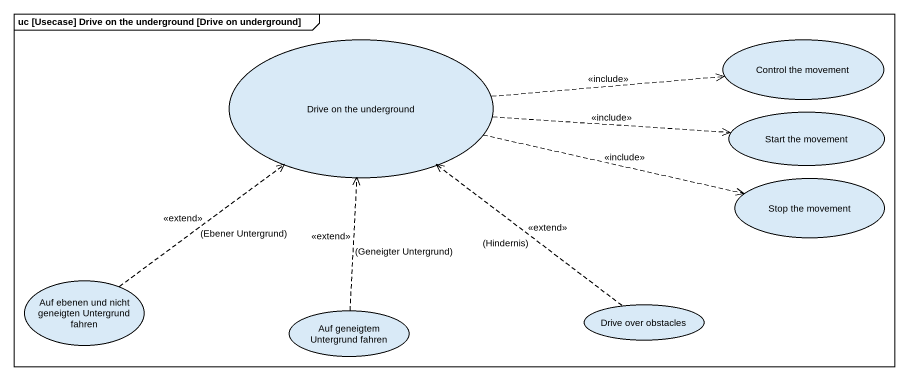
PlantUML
@startuml
mainframe uc [Usecase] Drive on the underground [Drive on underground]
usecase "Drive on the underground" as Drive_on_the_underground
usecase "Control the movement" as Control_the_movement
usecase "Start the movement" as Start_the_movement
usecase "Stop the movement" as Stop_the_movement
usecase "Auf ebenen und nicht geneigten Untergrund fahren" as Auf_ebenen_und_nicht
usecase "Drive over obstacles" as Drive_over_obstacles
usecase "Auf geneigtem Untergrund fahren" as Auf_geneigtem_Untergrund
Drive_on_the_underground .right.> Control_the_movement : <<include>>
Drive_on_the_underground .right.> Start_the_movement : <<include>>
Drive_on_the_underground .right.> Stop_the_movement : <<include>>
Auf_ebenen_und_nicht .up.> Drive_on_the_underground : <<extend>>\n(Ebener Untergrund)
Drive_over_obstacles .up.> Drive_on_the_underground : <<extend>>\n(Hindernis)
Auf_geneigtem_Untergrund .up.> Drive_on_the_underground : <<extend>>\n(Geneigter Untergrund)
@enduml
